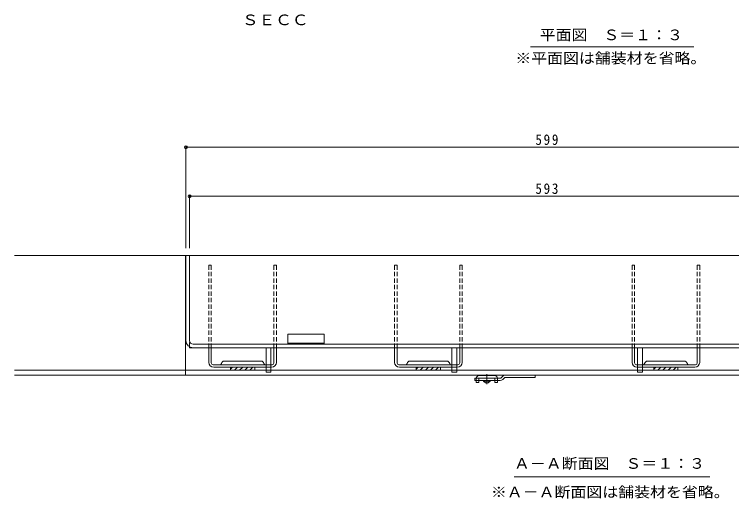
# Model space of a CAD drawing. Units: millimetres at full size, sheet at 1:3; details may follow other scales. Extents: x -1096 to 1162, y -823 to 816.
# Drawn here: x -1063 to -468, y -565 to -163 of the extents above; entities that cross this region are included whole.
import ezdxf
from ezdxf.enums import TextEntityAlignment as Align

# ---------------------------------------------------------------- set-up
doc = ezdxf.new("R2010")
doc.units = ezdxf.units.MM
doc.header["$LTSCALE"] = 3
doc.header["$PDMODE"] = 32
doc.header["$PDSIZE"] = 2.4
for name, pattern in [('CHAIN1', [8, 5, -1, 1, -1]), ('DASHED1', [1.8, 1.2, -0.6]), ('DASHED2', [3, 2, -1])]:
    doc.linetypes.add(name, pattern=pattern)
for name, color, linetype, lineweight in [('4-1', 2, 'Continuous', 9), ('4-2', 3, 'Continuous', 9), ('4-3', 4, 'Continuous', 9), ('4-4', 7, 'Continuous', 9), ('4-5', 7, 'Continuous', 9), ('4-9', 5, 'Continuous', 9)]:
    doc.layers.add(name, color=color, linetype=linetype, lineweight=lineweight)
doc.styles.add('ＭＳ ゴシック', font='')
doc.styles.get('ＭＳ ゴシック').set_extended_font_data('MS Gothic')

msp = doc.modelspace()

# ---------------------------------------------------------------- linework, layer by layer
at = {"layer": '4-1'}
for p, q in [((-920.396, -363.119), (-1062.705, -363.119)), ((-920.896, -363.119), (-920.896, -462.12)), ((-853.896, -458.12), (-1062.705, -458.12)), ((-71.396, -462.12), (-1062.705, -462.12)), ((-699.896, -458.12), (-849.896, -458.12)), ((-545.896, -458.12), (-695.896, -458.12)), ((-391.896, -458.12), (-541.896, -458.12))]:
    msp.add_line(p, q, dxfattribs=at)
at = {"layer": '4-1', "linetype": 'DASHED1'}
for p, q in [((-853.896, -458.12), (-849.896, -458.12)), ((-699.896, -458.12), (-695.896, -458.12)), ((-545.896, -458.12), (-541.896, -458.12))]:
    msp.add_line(p, q, dxfattribs=at)
at = {"layer": '4-2'}
for p, q in [((-321.396, -363.12), (-920.396, -363.12)), ((-920.396, -433.62), (-920.396, -363.12)), ((-917.396, -433.62), (-917.396, -363.12)), ((-835.896, -436.62), (-835.896, -428.12)), ((-917.396, -439.62), (-917.396, -438.816)), ((-917.396, -439.62), (-324.396, -439.62)), ((-914.396, -436.62), (-327.396, -436.62)), ((-835.896, -435.62), (-805.896, -435.62))]:
    msp.add_line(p, q, dxfattribs=at)
at = {"layer": '4-2', "linetype": 'DASHED1'}
msp.add_line((-917.396, -438.816), (-917.396, -433.62), dxfattribs=at)
at = {"layer": '4-2'}
msp.add_lwpolyline([(-805.896, -436.62), (-805.896, -428.12), (-835.896, -428.12)], dxfattribs=at)
for radius in [6, 3]:
    msp.add_arc((-914.396, -433.62), radius, 180, 270, dxfattribs=at)
at = {"layer": '4-3', "linetype": 'DASHED1'}
for p, q in [((-901.396, -371.12), (-899.396, -371.12)), ((-901.396, -439.62), (-901.396, -371.12)), ((-899.396, -439.62), (-899.396, -371.12)), ((-847.396, -371.12), (-845.396, -371.12)), ((-847.396, -439.62), (-847.396, -371.12)), ((-845.396, -439.62), (-845.396, -371.12)), ((-747.396, -371.12), (-745.396, -371.12)), ((-747.396, -439.62), (-747.396, -371.12)), ((-745.396, -439.62), (-745.396, -371.12)), ((-693.396, -371.12), (-691.396, -371.12)), ((-693.396, -439.62), (-693.396, -371.12)), ((-691.396, -439.62), (-691.396, -371.12)), ((-550.396, -371.12), (-548.396, -371.12)), ((-550.396, -439.62), (-550.396, -371.12)), ((-548.396, -439.62), (-548.396, -371.12)), ((-496.396, -371.12), (-494.396, -371.12)), ((-496.396, -439.62), (-496.396, -371.12)), ((-494.396, -439.62), (-494.396, -371.12)), ((-853.896, -455.62), (-849.896, -455.62)), ((-699.896, -455.62), (-695.896, -455.62)), ((-545.896, -455.62), (-541.896, -455.62))]:
    msp.add_line(p, q, dxfattribs=at)
at = {"layer": '4-3'}
for p, q in [((-901.396, -439.62), (-899.396, -439.62)), ((-901.396, -451.62), (-901.396, -439.62)), ((-899.396, -452.12), (-899.396, -439.62)), ((-847.396, -439.62), (-845.396, -439.62)), ((-847.396, -452.12), (-847.396, -439.62)), ((-845.396, -451.62), (-845.396, -439.62)), ((-747.396, -439.62), (-745.396, -439.62)), ((-747.396, -451.62), (-747.396, -439.62)), ((-745.396, -452.12), (-745.396, -439.62)), ((-693.396, -439.62), (-691.396, -439.62)), ((-693.396, -452.12), (-693.396, -439.62)), ((-691.396, -451.62), (-691.396, -439.62)), ((-550.396, -439.62), (-548.396, -439.62)), ((-550.396, -451.62), (-550.396, -439.62)), ((-548.396, -452.12), (-548.396, -439.62)), ((-496.396, -439.62), (-494.396, -439.62)), ((-496.396, -452.12), (-496.396, -439.62)), ((-494.396, -451.62), (-494.396, -439.62)), ((-858.146, -450.62), (-888.646, -450.62)), ((-704.146, -450.62), (-734.646, -450.62)), ((-507.146, -450.62), (-537.646, -450.62)), ((-897.896, -453.62), (-853.896, -453.62)), ((-897.396, -455.62), (-853.896, -455.62)), ((-881.853, -455.62), (-883.396, -457.163)), ((-877.61, -455.62), (-880.11, -458.12)), ((-873.368, -455.62), (-875.867, -458.12)), ((-869.125, -455.62), (-871.625, -458.12)), ((-864.882, -455.62), (-867.382, -458.12)), ((-863.396, -458.12), (-863.396, -455.62)), ((-849.896, -453.62), (-848.896, -453.62)), ((-849.896, -455.62), (-849.396, -455.62)), ((-699.896, -453.62), (-743.896, -453.62)), ((-743.396, -455.62), (-699.896, -455.62)), ((-727.853, -455.62), (-729.396, -457.163)), ((-723.61, -455.62), (-726.11, -458.12)), ((-719.368, -455.62), (-721.868, -458.12)), ((-715.125, -455.62), (-717.625, -458.12)), ((-710.882, -455.62), (-713.382, -458.12)), ((-709.396, -458.12), (-709.396, -455.62)), ((-694.896, -453.62), (-695.896, -453.62)), ((-695.896, -455.62), (-695.396, -455.62)), ((-545.896, -453.62), (-546.896, -453.62)), ((-545.896, -455.62), (-546.396, -455.62)), ((-497.896, -453.62), (-541.896, -453.62)), ((-498.396, -455.62), (-541.896, -455.62)), ((-530.853, -455.62), (-532.396, -457.163)), ((-526.61, -455.62), (-529.11, -458.12)), ((-522.368, -455.62), (-524.868, -458.12)), ((-518.125, -455.62), (-520.625, -458.12)), ((-513.882, -455.62), (-516.382, -458.12)), ((-512.396, -458.12), (-512.396, -455.62))]:
    msp.add_line(p, q, dxfattribs=at)
for points in [[(-863.396, -458.12), (-883.396, -458.12), (-883.396, -455.62)], [(-709.396, -458.12), (-729.396, -458.12), (-729.396, -455.62)], [(-512.396, -458.12), (-532.396, -458.12), (-532.396, -455.62)]]:
    msp.add_lwpolyline(points, dxfattribs=at)
for centre, radius, start, end in [((-897.396, -451.62), 4, 180, 270), ((-888.646, -453.12), 2.5, 90, 165.52249), ((-858.146, -453.12), 2.5, 14.47751, 90), ((-849.396, -451.62), 4, 270, 0), ((-743.396, -451.62), 4, 180, 270), ((-734.646, -453.12), 2.5, 90, 165.52249), ((-704.146, -453.12), 2.5, 14.47751, 90), ((-695.396, -451.62), 4, 270, 0), ((-546.396, -451.62), 4, 180, 270), ((-537.646, -453.12), 2.5, 90, 165.52249), ((-507.146, -453.12), 2.5, 14.47751, 90), ((-498.396, -451.62), 4, 270, 0), ((-897.896, -452.12), 1.5, 180, 270), ((-892.519, -452.12), 1.5, 270, 345.52249), ((-854.273, -452.12), 1.5, 194.47751, 270), ((-848.896, -452.12), 1.5, 270, 0), ((-743.896, -452.12), 1.5, 180, 270), ((-738.519, -452.12), 1.5, 270, 345.52249), ((-700.273, -452.12), 1.5, 194.47751, 270), ((-694.896, -452.12), 1.5, 270, 0), ((-546.896, -452.12), 1.5, 180, 270), ((-541.519, -452.12), 1.5, 270, 345.52249), ((-503.273, -452.12), 1.5, 194.47751, 270), ((-497.896, -452.12), 1.5, 270, 0)]:
    msp.add_arc(centre, radius, start, end, dxfattribs=at)
at = {"layer": '4-4'}
for p, q in [((-920.396, -272.497), (-920.396, -357.119)), ((-920.396, -273.397), (-321.396, -273.397)), ((-917.396, -313.08), (-917.396, -357.119)), ((-917.396, -313.98), (-324.396, -313.98))]:
    msp.add_line(p, q, dxfattribs=at)
for p in [(-920.396, -273.397), (-917.396, -313.98)]:
    msp.add_point(p, dxfattribs=at)
at = {"layer": '4-5'}
for p, q in [((-634.745, -190.221), (-499.356, -190.221)), ((-648.193, -546.369), (-485.939, -546.369))]:
    msp.add_line(p, q, dxfattribs=at)
at = {"layer": '4-9', "lineweight": 5}
for p, q in [((-853.896, -459.619), (-853.896, -439.619)), ((-849.896, -459.619), (-849.896, -439.619)), ((-699.896, -459.619), (-699.896, -439.619)), ((-695.896, -459.619), (-695.896, -439.619)), ((-545.896, -459.619), (-545.896, -439.619)), ((-541.896, -459.619), (-541.896, -439.619)), ((-853.896, -453.619), (-849.896, -453.619)), ((-699.896, -453.619), (-695.896, -453.619)), ((-545.896, -453.619), (-541.896, -453.619)), ((-849.896, -459.619), (-853.896, -459.619)), ((-695.896, -459.619), (-699.896, -459.619)), ((-541.896, -459.619), (-545.896, -459.619))]:
    msp.add_line(p, q, dxfattribs=at)
at = {"layer": '4-9', "color": 4}
for p, q in [((-664.146, -462.619), (-677.646, -462.619)), ((-679.646, -466.62), (-679.646, -468.419)), ((-677.646, -468.419), (-679.646, -468.419)), ((-677.646, -466.62), (-677.646, -468.419)), ((-664.146, -466.62), (-664.146, -468.419)), ((-662.146, -468.419), (-664.146, -468.419)), ((-662.146, -466.62), (-662.146, -468.419))]:
    msp.add_line(p, q, dxfattribs=at)
at = {"layer": '4-9', "color": 4, "linetype": 'CHAIN1'}
msp.add_line((-670.896, -461.523), (-670.896, -469.808), dxfattribs=at)
at = {"layer": '4-9', "color": 3}
for p, q in [((-657.775, -462.998), (-659.396, -464.62)), ((-655.654, -462.12), (-630.896, -462.12)), ((-630.896, -462.12), (-630.896, -464.12)), ((-680.896, -464.62), (-659.396, -464.62)), ((-680.896, -464.62), (-680.896, -466.62)), ((-659.81, -466.62), (-680.896, -466.62)), ((-657.689, -465.741), (-656.068, -464.12)), ((-656.068, -464.12), (-630.896, -464.12))]:
    msp.add_line(p, q, dxfattribs=at)
at = {"layer": '4-9', "color": 4, "linetype": 'DASHED2'}
for p, q in [((-679.646, -464.619), (-679.646, -466.62)), ((-677.646, -466.62), (-677.646, -465.619)), ((-664.146, -466.62), (-664.146, -465.619)), ((-662.146, -466.62), (-662.146, -464.619))]:
    msp.add_line(p, q, dxfattribs=at)
at = {"layer": '4-9', "color": 2}
for p, q in [((-673.646, -467.119), (-673.646, -466.62)), ((-671.896, -468.619), (-673.646, -467.119)), ((-668.146, -467.119), (-673.646, -467.119)), ((-669.896, -468.619), (-671.896, -468.619)), ((-668.146, -467.119), (-669.896, -468.619)), ((-668.146, -467.119), (-668.146, -466.62))]:
    msp.add_line(p, q, dxfattribs=at)
at = {"layer": '4-9', "color": 4}
for centre, start, end in [((-677.646, -464.619), 90, 180), ((-664.146, -464.619), 0, 90)]:
    msp.add_arc(centre, 2, start, end, dxfattribs=at)
at = {"layer": '4-9', "color": 3}
for centre, start, end in [((-655.654, -465.12), 90, 134.99996), ((-659.81, -463.62), 270, 314.99996)]:
    msp.add_arc(centre, 3, start, end, dxfattribs=at)
at = {"layer": '4-9', "color": 4, "linetype": 'DASHED2'}
for centre, start, end in [((-676.646, -465.619), 90, 180), ((-665.146, -465.619), 0, 90)]:
    msp.add_arc(centre, 1, start, end, dxfattribs=at)

# ---------------------------------------------------------------- texts
at = {"layer": '4-4', "color": 2, "char_height": 8.798, "attachment_point": 7, "style": 'ＭＳ ゴシック'}
for s, insert in [('\\T1.27;\\W0.9;599', (-630.646, -271.597)), ('\\T1.27;\\W0.9;593', (-630.646, -312.18))]:
    msp.add_mtext(s, dxfattribs=dict(at, insert=insert))
at = {"layer": '4-5', "color": 2, "style": 'ＭＳ ゴシック'}
for s, width, p in [('ＳＥＣＣ', 1.15, (-873.986, -174.887)), ('平面図\u3000Ｓ＝１：３', 1.1, (-627.074, -187.31)), ('※平面図は舗装材を省略。', 1.1, (-647.324, -206.617)), ('Ａ－Ａ断面図\u3000Ｓ＝１：３', 1.1, (-648.4, -542.413)), ('※Ａ－Ａ断面図は舗装材を省略。', 1.1, (-667.566, -566.092))]:
    msp.add_text(s, height=8.798, dxfattribs=dict(at, width=width)).set_placement(p, align=Align.BOTTOM_LEFT)

doc.saveas('drawing.dxf')
